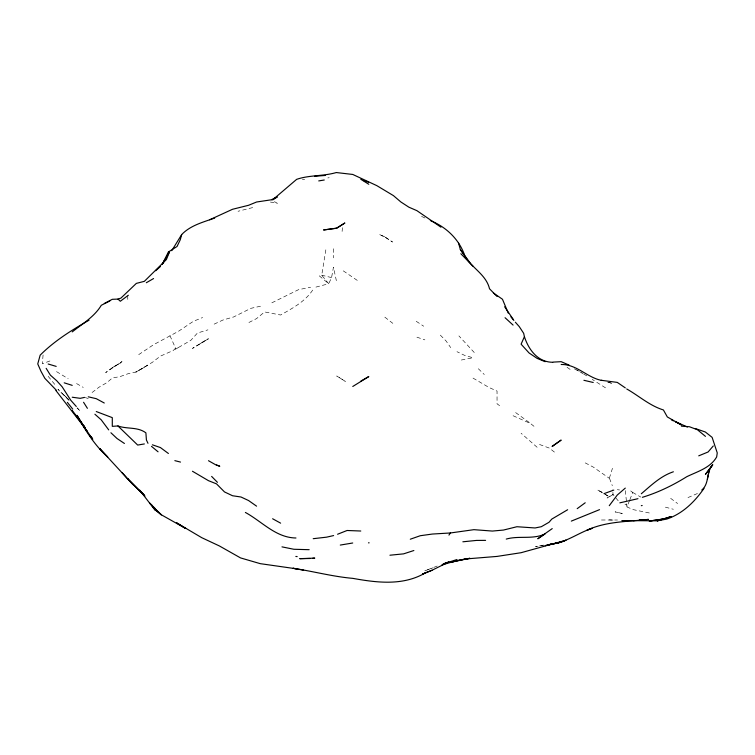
<?xml version="1.0" encoding="UTF-8"?>
<svg xmlns="http://www.w3.org/2000/svg" width="755" height="755" viewBox="0 0 755 755"><rect width="100%" height="100%" fill="white"/><g stroke="black" fill="none" stroke-linecap="round" stroke-linejoin="round"><path stroke-width="0.57" stroke-dasharray="3.77 2.83" d="M43.092 354.973L42.327 363.787L52.076 360.163M342.1 231.436L342.515 227.047M325.839 249.811L321.734 275.207L328.718 283.738L314.429 287.495M331.568 277.595L321.734 275.207L318.997 275.603L328.718 283.738L331.568 277.595L333.446 267.261L336.739 282.417M609.36 478.179L612.909 466.873M649.338 512.985L633.313 509.653L626.98 506.973L629.443 500.754M629.849 499.716L632.718 492.458L628.924 489.589M312.693 290.08C304.992 301.67 292.411 308.295 280.624 315.005L264.599 311.938L256.577 318.591L248.565 322.668M92.072 392.515L98.971 387.239L106.955 382.596L112.297 378.019L120.319 376.518L128.331 373.64L136.344 371.932L152.378 362.315L160.39 356.143L173.376 350.414L175.556 348.159L178.293 347.583L190.817 340.345L197.461 333.03L207.955 329.841M120.319 362.985L122.027 361.551L105.662 372.593L112.297 367.647L120.687 362.759L112.297 367.647M178.293 347.583L173.376 350.414M138.694 354.642L153.548 344.705L178.444 331.313L193.28 321.366L202.633 317.515M200.018 343.77L208.484 338.759L192.459 348.423L207.757 338.986M144.365 367.27L135.834 372.092L147.999 365.071M214.127 324.15L222.989 320.007L233.691 316.94L250.858 308.333L262.485 305.794M687.965 497.583L697.431 493.525M271.838 302.83L298.621 289.627L310.579 287.277M437.258 566.024L424.905 570.818L432.917 567.826M252.689 207.578L238.033 211.277M461.305 360.031L472.998 357.728L464.986 355.567L456.964 351.688M327.821 177.944L329.18 177.699M543.156 545.176L535.55 546.743L543.959 545.119M601.452 519.997L617.505 520.016M302.387 179.567L304.671 179.662M609.266 519.874L614.985 520.204M617.279 489.684L619.572 489.957M270.375 202.038L277.311 203.284L271.272 199.801M665.372 507.162L673.385 509.276M607.586 382.096L612.871 383.597L608.606 382.36M85.249 397.592L88.25 398.517M416.892 337.174L424.905 339.873M539.495 444.468L549.291 448.074L556.095 453.406M513.079 415.731L530.491 423.498L536.041 427.953M421.554 216.392L425.461 218.242M624.942 504.142L626.858 505.095L626.98 506.973M585.219 462.891L593.232 467.052L608.992 478.075M574.338 368.799L582.577 373.319L576.763 369.742M472.998 378.085L489.032 387.485L497.045 391.081L497.045 403.793L499.612 405.671M632.718 492.458L640.778 497.064M76.548 383.549L83.267 387.428M605.51 387.843L592.175 379.35M583.549 373.914L588.447 376.877M56.512 371.611L68.186 378.727M343.27 270.847L357.974 280.869M416.203 321.29L423.706 326.217M529.368 422.555L515.165 412.239M567.024 367.26L571.573 370.422M670.638 498.328L677.631 503.557M384.823 317.138L392.845 323.366M537.126 447.281L521.092 433.238M69.016 400.395L57.946 389.297L69.205 400.075M77.029 407.917L80.238 410.984L77.095 407.86M63.297 394.412L69.167 400.037M478.321 368.723L484.295 374.537M440.325 335.126L446.12 341.034L450.716 347.64M474.282 352.547L458.889 335.881M48.178 376.32L56.191 386.145M618.232 500.82L613.06 494.553L612.701 489.476M169.941 335.654L175.556 348.159M609.521 478.387L612.324 485.72M625.291 490.646L626.858 505.095M333.474 248.725L333.635 257.899M127.746 295.62L127.803 302.075M613.06 494.553L607.048 498.026L613.06 494.553M622.233 513.485L615.117 511.871L622.233 513.485M345.271 381.35L336.739 375.999L345.271 381.35M384.823 236.862L379.265 234.38L385.324 237.306L392.524 242.034L384.823 236.862M601.244 491.845L597.347 489.863L609.134 496.677L601.244 491.845"/><path stroke-width="1.13" d="M701.801 490.004C709.521 483.804 706.104 471.847 712.692 464.797L705.453 474.376L712.692 464.797M707.359 479.34L709.03 471.044M214.722 218.053C203.161 222.159 190.439 225.396 181.7 234.541L180.247 239.797L177.038 246.489L168.412 251.981L162.259 264.278L164.911 259.899M168.412 251.981L169.422 252.057L166.383 259.56L144.365 281.332L136.344 283.389L120.923 298.102L118.007 299.084L112.297 299.31L104.284 303.491M515.354 322.206L519.242 326.585L523.659 333.295L524.414 336.692L521.092 344.176L529.104 353L537.126 358.389L545.138 361.692M171.753 250.688L181.7 234.541M162.259 264.278L169.422 252.057M448.951 535.116L450.32 532.983L473.923 529.67L492.364 531.067L503.472 530.057L516.92 526.726L535.087 527.962L541.326 526.707L549.036 522.262L551.782 519.091L567.647 509.738M609.266 505.68L617.279 495.025L625.291 488.098M704.038 488.306C694.76 501.792 682.605 513.721 666.788 519.072L657.36 520.818L621.856 520.591M713.277 445.95L708.086 451.99L698.724 455.841M155.672 270.734L160.409 266.524M641.325 493.751C651.197 485.314 660.776 475.98 673.385 471.79M72.225 331.898C82.474 323.744 94.394 316.798 101.302 305.284L109.862 300.971M128.331 295.262L120.319 301.254L118.007 299.084M552.235 528.604L537.787 538.777L545.138 533.879M577.197 508.653L585.219 502.773M352.764 386.475L368.799 376.566L360.862 381.096M153.576 278.548L146.319 282.738M277.151 197.14L272.612 199.877L296.658 179.341C309.559 174.915 323.206 176.377 336.296 172.546L352.764 174.452L376.811 185.636L393.421 195.611L400.858 201.963L408.87 207.181L416.892 210.654L440.939 227.179M89.052 320.195C71.668 330.152 54.369 340.911 40.157 355.171L37.75 363.929L40.987 371.318L44.856 378.34L56.323 390.231M277.01 196.942L271.272 199.801L256.577 202.01L248.565 205.285L232.531 209.277L209.663 219.762M432.011 570.261L422.564 574.064L432.011 570.261L448.951 561.909L444.94 563.315M424.905 573.149C402.651 585.965 376.773 582.662 352.764 578.358C332.634 576.603 312.985 571.252 293.006 568.27L303.642 570.195M571.318 521.11L599.545 509.644M337.57 534.247L347.083 530.491L360.777 531.02M603.943 493.676L613.777 490.099M642.345 497.328C658.086 492.524 672.837 485.39 686.767 476.707C697.46 471.498 710.398 467.94 716.665 456.945L717.25 452.906L712.125 437.362L705.359 432.011L695.346 428.538M410.295 539.212L420.28 535.72L432.436 534.04L450.32 532.983M441.892 564.919L456.964 560.597L469.884 558.285M413.863 550.527L403.595 553.859L389.929 555.218M443.072 564.023L456.964 559.521M443.496 563.881L446.63 562.871M544.081 534.38C532.058 539.542 518.713 535.512 506.246 539.079M554.227 543.609C567.986 541.26 579.113 532.483 592.231 528.302L587.003 530.17C606.614 521.233 627.716 521.752 648.498 519.393L639.155 520.186M637.956 498.687L619.836 502.849M554.293 543.657L559.993 542.345L545.138 545.638L553.151 543.921L549.819 544.336M333.616 535.569L326.585 537.164L313.202 538.692M84.513 397.404L80.238 398.329L72.225 397.224M554.302 543.676L561.173 542.203L566.005 540.231L521.092 552.707L497.045 556.416L464.986 559.021L450.376 562.352L469.714 558.322M641.325 505.671L642.175 505.51M144.365 443.94L137.684 445.063L117.931 425.952L112.297 426.358L112.297 417.638L96.263 411.541M340.279 545.072L352.717 542.996M318.733 180.917L324.263 180.001M550.065 544.374L553.151 543.921M462.862 541.797L476.499 540.42L485.597 540.372M309.937 558.492L299.716 558.672L314.788 558.115L312.693 558.285M314.712 176.264L325.282 175.453M633.313 520.676L634.54 520.591M553.151 362.107L561.173 361.673L569.185 365.146M639.06 520.431L641.325 520.346L639.032 520.346M368.478 542.836L369.138 542.826M295.837 556.435L297.187 556.605M309.163 549.687L293.855 549.272L281.983 546.865M681.406 426.16L689.419 426.735L697.431 429.746L705.453 436.371M601.244 380.293L617.279 382.398L625.291 387.872M295.969 537.994C275.905 537.777 261.976 521.488 245.384 512.456M296.658 568.855L260.248 563.655L240.552 557.917L219.422 545.969L201.727 537.673L176.425 522.715L185.626 528.453L161.268 514.75L154.473 509.417L139.694 490.184L144.365 495.488M602.207 380.501C587.456 378.029 577.075 364.212 561.173 364.486M593.232 382.474L583.908 380.293M552.707 362.277C537.739 362.136 528.632 349.697 524.414 336.692M117.931 425.952C127.284 429.321 137.523 426.622 145.885 432.832L146.423 440.023L147.98 443.298M88.25 396.809L96.263 398.678L104.284 403.019M174.839 460.644L180.511 462.079M48.178 364.014L56.191 366.392M64.203 382.823L72.225 385.361M363.495 180.492L368.553 182.2M152.378 444.808L160.39 447.545L168.403 453.481M216.506 465.023L219.78 466.241L215.713 464.806L208.484 460.71M687.409 427.037L675.319 421.592L681.406 424.961L667.326 416.949L663.409 409.956C649.564 405.661 638.975 395.884 626.726 388.967M430.35 220.564C446.299 226.991 459.408 239.514 464.891 256.049L464.948 256.124C471.884 268.157 486.163 274.556 489.523 288.778L497.045 296.451M671.384 419.818L673.385 420.894M157.465 511.041L154.473 509.417L158.418 511.89M272.612 518.751L280.624 523.158M360.777 179.256L368.799 184.277M192.459 471.252L208.484 480.68L216.506 483.87L224.518 491.939L232.531 495.742L241.005 497.007L248.565 500.537L256.577 506.161M124.424 443.468L117.006 438.495L110.909 432.757M493.355 292.94L502.471 299.254L508.247 313.108M151.5 446.347L158.069 451.811M94.903 414.231L101.227 419.837L108.711 429.888M144.365 495.695L127.529 478.698L144.979 496.063M154.784 508.115L149.537 503.009L152.048 505.34M72.744 409.116L67.355 402.368M505.057 317.704L513.079 325.084M133.069 484.757L99.679 448.498L107.757 457.105C94.715 445.393 85.419 430.529 77.01 415.307L82.455 424.065M127.529 478.698L144.328 495.497M460.852 253.718L472.998 266.251M211.636 476.414L217.431 482.332M122.055 472.602L128.331 479.604M76.283 406.473L70.847 400.358L62.184 386.843L56.719 380.746L50.377 375.15L46.159 368.336M91.317 437.192L92.544 439.061L86.145 429.869M92.78 439.259L89.807 435.682L92.544 439.061M510.909 316.855L513.872 320.431M80.238 421.111L81.078 422.215L72.225 410.418M82.437 423.97L76.321 415.703L85.079 427.84L83.777 425.943M84.881 427.953L55.889 390.486M458.559 243.138L460.342 249.527L469.818 262.57M460.342 249.527L464.287 255.181M83.767 425.886L85.088 427.811M513.079 319.176L504.623 306.757M84.928 427.906L83.059 424.952L87.089 431.332M83.56 402.273L87.401 408.323M86.089 429.746L87.174 431.454M553.151 445.676L552.094 446.45L561.173 440.071L553.151 445.676M344.752 223.074L336.73 228.161L323.536 229.973L336.551 228.227L344.752 223.074M671.035 516.618L657.36 520.818L671.035 516.618M663.749 518.949L649.338 521.044L663.749 518.949M161.268 514.75L152.378 506.209L161.268 514.75"/></g></svg>
